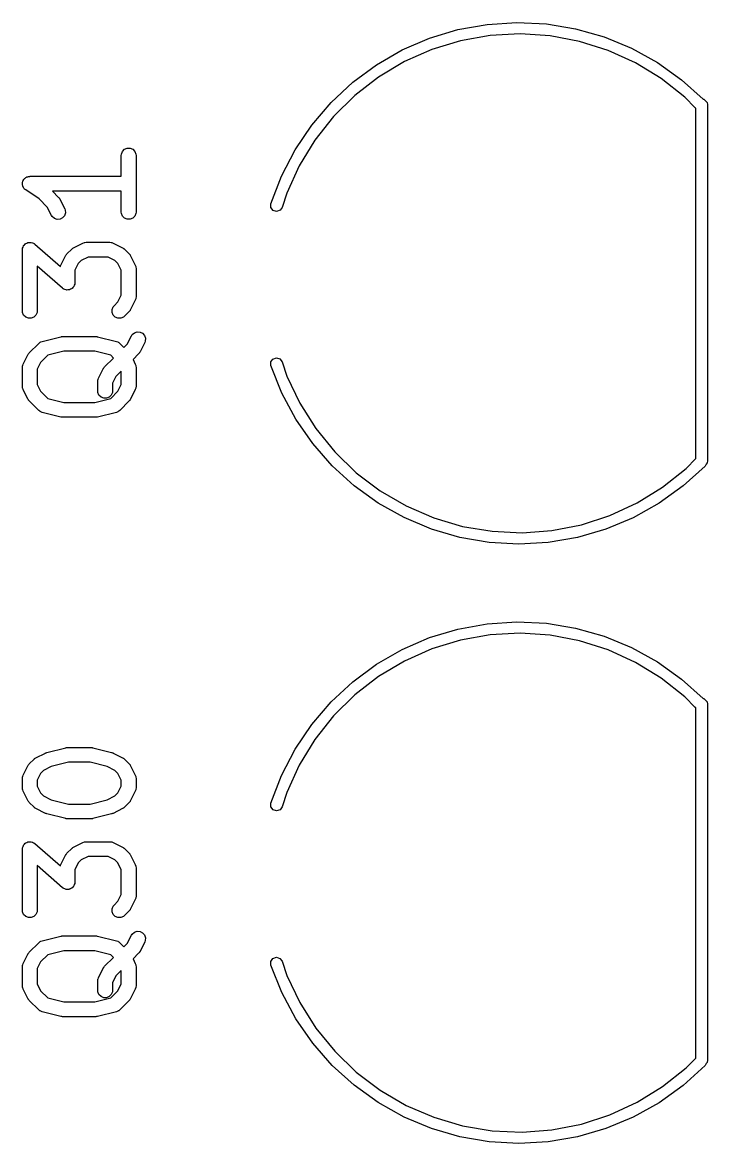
# Model space of a CAD drawing. Extents: x -0.09 to 4.55, y -0.16 to 2.78.
# Drawn here: x 2.363 to 2.6358, y 0.5853 to 1.0315 of the extents above; entities that cross this region are included whole.
import ezdxf

# ---------------------------------------------------------------- set-up
doc = ezdxf.new("R2010")
doc.units = 0
doc.header["$MEASUREMENT"] = 0
doc.layers.add('BLACK', color=7, linetype='CONTINUOUS')

msp = doc.modelspace()

# ---------------------------------------------------------------- linework, layer by layer
at = {"layer": 'BLACK', "linetype": 'CONTINUOUS'}
for p, q in [((2.54804, 1.03077), (2.55982, 1.03154)), ((2.55982, 1.03154), (2.57162, 1.03096)), ((2.57162, 1.03096), (2.58327, 1.02904)), ((2.52511, 1.02526), (2.53641, 1.02867)), ((2.53641, 1.02867), (2.54804, 1.03077)), ((2.56119, 1.027), (2.54925, 1.02634)), ((2.57312, 1.02621), (2.56119, 1.027)), ((2.58327, 1.02904), (2.59463, 1.0258)), ((2.51426, 1.02059), (2.52511, 1.02526)), ((2.53748, 1.02425), (2.52604, 1.02076)), ((2.54925, 1.02634), (2.53748, 1.02425)), ((2.58486, 1.02399), (2.57312, 1.02621)), ((2.59626, 1.02037), (2.58486, 1.02399)), ((2.59463, 1.0258), (2.60555, 1.0213)), ((2.50402, 1.01471), (2.51426, 1.02059)), ((2.52604, 1.02076), (2.51511, 1.01592)), ((2.60713, 1.0154), (2.59626, 1.02037)), ((2.60555, 1.0213), (2.61588, 1.01558)), ((2.49451, 1.0077), (2.50402, 1.01471)), ((2.51511, 1.01592), (2.50484, 1.00979)), ((2.61733, 1.00916), (2.60713, 1.0154)), ((2.61588, 1.01558), (2.62549, 1.00872)), ((2.50484, 1.00979), (2.49539, 1.00248)), ((2.6267, 1.00174), (2.61733, 1.00916)), ((2.62549, 1.00872), (2.63406, 1.001)), ((2.48587, 0.99965), (2.49451, 1.0077)), ((2.47819, 0.99068), (2.48587, 0.99965)), ((2.49539, 1.00248), (2.48689, 0.99407)), ((2.63091, 0.99749), (2.6267, 1.00174)), ((2.63406, 1.001), (2.63437, 1.001)), ((2.63437, 1.001), (2.63565, 0.99972)), ((2.63565, 0.99972), (2.63583, 0.99882)), ((2.6311, 0.99739), (2.63091, 0.99749)), ((2.63091, 0.99749), (2.63091, 0.99749)), ((2.6311, 0.85792), (2.6311, 0.99739)), ((2.63583, 0.99882), (2.63583, 0.85709)), ((2.47159, 0.98089), (2.47819, 0.99068)), ((2.48689, 0.99407), (2.47946, 0.98471)), ((2.47946, 0.98471), (2.47321, 0.97451)), ((2.40236, 0.97857), (2.40241, 0.97915)), ((2.40236, 0.97028), (2.40236, 0.97857)), ((2.40241, 0.97915), (2.40285, 0.98021)), ((2.40285, 0.98021), (2.40367, 0.98103)), ((2.40367, 0.98103), (2.40473, 0.98147)), ((2.40473, 0.98147), (2.40588, 0.98147)), ((2.40588, 0.98147), (2.40695, 0.98103)), ((2.40695, 0.98103), (2.40776, 0.98021)), ((2.40776, 0.98021), (2.4082, 0.97915)), ((2.4082, 0.97915), (2.40826, 0.97857)), ((2.40826, 0.97857), (2.40826, 0.95607)), ((2.46614, 0.97041), (2.47159, 0.98089)), ((2.47321, 0.97451), (2.46824, 0.96364)), ((2.36315, 0.96817), (2.36321, 0.96845)), ((2.36321, 0.96845), (2.36337, 0.96869)), ((2.36337, 0.96869), (2.36348, 0.96896)), ((2.36348, 0.96896), (2.36369, 0.96917)), ((2.36369, 0.96917), (2.36385, 0.96941)), ((2.36385, 0.96941), (2.36409, 0.96957)), ((2.36409, 0.96957), (2.3643, 0.96978)), ((2.3643, 0.96978), (2.36456, 0.96989)), ((2.36456, 0.96989), (2.3648, 0.97005)), ((2.3648, 0.97005), (2.36509, 0.97011)), ((2.36509, 0.97011), (2.36536, 0.97022)), ((2.36536, 0.97022), (2.36593, 0.97027)), ((2.36593, 0.97027), (2.36593, 0.97028)), ((2.36593, 0.97028), (2.36594, 0.97028)), ((2.36594, 0.97028), (2.36594, 0.97028)), ((2.36594, 0.97028), (2.40236, 0.97028)), ((2.46192, 0.95938), (2.46614, 0.97041)), ((2.36299, 0.96732), (2.36304, 0.96761)), ((2.36304, 0.96704), (2.36299, 0.96732)), ((2.36304, 0.9679), (2.36315, 0.96817)), ((2.36304, 0.96761), (2.36304, 0.9679)), ((2.36304, 0.96675), (2.36304, 0.96704)), ((2.36315, 0.96648), (2.36304, 0.96675)), ((2.36321, 0.96619), (2.36315, 0.96648)), ((2.36337, 0.96595), (2.36321, 0.96619)), ((2.36348, 0.96568), (2.36337, 0.96595)), ((2.36369, 0.96548), (2.36348, 0.96568)), ((2.36385, 0.96523), (2.36369, 0.96548)), ((2.3643, 0.96487), (2.36385, 0.96523)), ((2.36968, 0.96128), (2.3643, 0.96487)), ((2.3643, 0.96487), (2.3643, 0.96487)), ((2.3643, 0.96487), (2.3643, 0.96487)), ((2.3643, 0.96487), (2.3643, 0.96487)), ((2.40236, 0.96437), (2.37494, 0.96437)), ((2.37494, 0.96437), (2.3774, 0.96191)), ((2.40236, 0.95607), (2.40236, 0.96437)), ((2.37288, 0.95807), (2.36968, 0.96128)), ((2.3774, 0.96191), (2.37759, 0.96169)), ((2.37759, 0.96169), (2.37764, 0.96163)), ((2.37764, 0.96163), (2.3777, 0.96155)), ((2.3777, 0.96155), (2.37777, 0.96146)), ((2.37777, 0.96146), (2.3778, 0.96139)), ((2.3778, 0.96139), (2.37795, 0.96114)), ((2.37795, 0.96114), (2.37983, 0.95739)), ((2.46824, 0.96364), (2.46642, 0.95794)), ((2.37455, 0.95475), (2.37288, 0.95807)), ((2.38012, 0.9557), (2.37975, 0.95461)), ((2.37983, 0.95739), (2.38003, 0.95685)), ((2.38003, 0.95685), (2.38012, 0.9557)), ((2.40241, 0.9555), (2.40236, 0.95607)), ((2.40285, 0.95443), (2.40241, 0.9555)), ((2.4082, 0.9555), (2.40776, 0.95443)), ((2.40826, 0.95607), (2.4082, 0.9555)), ((2.46193, 0.95792), (2.46192, 0.95938)), ((2.4628, 0.95674), (2.46193, 0.95792)), ((2.46419, 0.9563), (2.4628, 0.95674)), ((2.46557, 0.95676), (2.46419, 0.9563)), ((2.46642, 0.95794), (2.46557, 0.95676)), ((2.46642, 0.95794), (2.46642, 0.95794)), ((2.37485, 0.95426), (2.37455, 0.95475)), ((2.37572, 0.95351), (2.37485, 0.95426)), ((2.37682, 0.95314), (2.37572, 0.95351)), ((2.37797, 0.95323), (2.37682, 0.95314)), ((2.379, 0.95374), (2.37797, 0.95323)), ((2.37975, 0.95461), (2.379, 0.95374)), ((2.40367, 0.95362), (2.40285, 0.95443)), ((2.40473, 0.95318), (2.40367, 0.95362)), ((2.40588, 0.95318), (2.40473, 0.95318)), ((2.40695, 0.95362), (2.40588, 0.95318)), ((2.40776, 0.95443), (2.40695, 0.95362)), ((2.36303, 0.94151), (2.36304, 0.94165)), ((2.36304, 0.94165), (2.36323, 0.9421)), ((2.36323, 0.9421), (2.36338, 0.94255)), ((2.36338, 0.94255), (2.36344, 0.94262)), ((2.36344, 0.94262), (2.36348, 0.94272)), ((2.36348, 0.94272), (2.36382, 0.94306)), ((2.36382, 0.94306), (2.36414, 0.94342)), ((2.36414, 0.94342), (2.36423, 0.94346)), ((2.36423, 0.94346), (2.3643, 0.94353)), ((2.3643, 0.94353), (2.36474, 0.94371)), ((2.36474, 0.94371), (2.36517, 0.94393)), ((2.36517, 0.94393), (2.36527, 0.94393)), ((2.36527, 0.94393), (2.36536, 0.94397)), ((2.36536, 0.94397), (2.36584, 0.94397)), ((2.36584, 0.94397), (2.36632, 0.944)), ((2.36632, 0.944), (2.36641, 0.94397)), ((2.36641, 0.94397), (2.36651, 0.94397)), ((2.36651, 0.94397), (2.36696, 0.94379)), ((2.36696, 0.94379), (2.36741, 0.94363)), ((2.36741, 0.94363), (2.36753, 0.94355)), ((2.36753, 0.94355), (2.36758, 0.94353)), ((2.36758, 0.94353), (2.36763, 0.94348)), ((2.36763, 0.94348), (2.36788, 0.9433)), ((2.36788, 0.9433), (2.37809, 0.93437)), ((2.38287, 0.94153), (2.38296, 0.94159)), ((2.38296, 0.94159), (2.38304, 0.94166)), ((2.38304, 0.94166), (2.38312, 0.94169)), ((2.38312, 0.94169), (2.38336, 0.94184)), ((2.38336, 0.94184), (2.38711, 0.94372)), ((2.38711, 0.94372), (2.38766, 0.94392)), ((2.38766, 0.94392), (2.38776, 0.94393)), ((2.38776, 0.94393), (2.38786, 0.94397)), ((2.38786, 0.94397), (2.38843, 0.94403)), ((2.38843, 0.94403), (2.39781, 0.94403)), ((2.39781, 0.94403), (2.39838, 0.94397)), ((2.39838, 0.94397), (2.39848, 0.94393)), ((2.39848, 0.94393), (2.39859, 0.94392)), ((2.39859, 0.94392), (2.39913, 0.94372)), ((2.39913, 0.94372), (2.40288, 0.94184)), ((2.40288, 0.94184), (2.40313, 0.94169)), ((2.40313, 0.94169), (2.4032, 0.94166)), ((2.4032, 0.94166), (2.40328, 0.94159)), ((2.40328, 0.94159), (2.40337, 0.94153)), ((2.36299, 0.94108), (2.36301, 0.94138)), ((2.36299, 0.9167), (2.36299, 0.94108)), ((2.36301, 0.94146), (2.36303, 0.94151)), ((2.36301, 0.94138), (2.36301, 0.94146)), ((2.37829, 0.9349), (2.38017, 0.93865)), ((2.38017, 0.93865), (2.38033, 0.9389)), ((2.38033, 0.9389), (2.38036, 0.93897)), ((2.38036, 0.93897), (2.38042, 0.93905)), ((2.38042, 0.93905), (2.38048, 0.93914)), ((2.38048, 0.93914), (2.38054, 0.93919)), ((2.38054, 0.93919), (2.38072, 0.93941)), ((2.38072, 0.93941), (2.3826, 0.94129)), ((2.3826, 0.94129), (2.38282, 0.94147)), ((2.38282, 0.94147), (2.38287, 0.94153)), ((2.38913, 0.93812), (2.38643, 0.93677)), ((2.39711, 0.93812), (2.38913, 0.93812)), ((2.39981, 0.93677), (2.39711, 0.93812)), ((2.40337, 0.94153), (2.40342, 0.94147)), ((2.40342, 0.94147), (2.40365, 0.94129)), ((2.40365, 0.94129), (2.40552, 0.93941)), ((2.40552, 0.93941), (2.40571, 0.93919)), ((2.40571, 0.93919), (2.40577, 0.93914)), ((2.40577, 0.93914), (2.40582, 0.93905)), ((2.40582, 0.93905), (2.40589, 0.93897)), ((2.40589, 0.93897), (2.40592, 0.9389)), ((2.40592, 0.9389), (2.40607, 0.93865)), ((2.40607, 0.93865), (2.40795, 0.9349)), ((2.37899, 0.92573), (2.36889, 0.93457)), ((2.36889, 0.93457), (2.36889, 0.9167)), ((2.37809, 0.93437), (2.37829, 0.9349)), ((2.38524, 0.93558), (2.38389, 0.93288)), ((2.38389, 0.93288), (2.38389, 0.92795)), ((2.38643, 0.93677), (2.38524, 0.93558)), ((2.40101, 0.93558), (2.39981, 0.93677)), ((2.40236, 0.93288), (2.40101, 0.93558)), ((2.40236, 0.92303), (2.40236, 0.93288)), ((2.40795, 0.9349), (2.40816, 0.93436)), ((2.40816, 0.93436), (2.40816, 0.93425)), ((2.40816, 0.93425), (2.4082, 0.93415)), ((2.4082, 0.93415), (2.40826, 0.93358)), ((2.40826, 0.93358), (2.40826, 0.92233)), ((2.37924, 0.92555), (2.37899, 0.92573)), ((2.3793, 0.9255), (2.37924, 0.92555)), ((2.37935, 0.92548), (2.3793, 0.9255)), ((2.37946, 0.92539), (2.37935, 0.92548)), ((2.37992, 0.92524), (2.37946, 0.92539)), ((2.38036, 0.92506), (2.37992, 0.92524)), ((2.38046, 0.92506), (2.38036, 0.92506)), ((2.38055, 0.92502), (2.38046, 0.92506)), ((2.38103, 0.92506), (2.38055, 0.92502)), ((2.38151, 0.92506), (2.38103, 0.92506)), ((2.3816, 0.92509), (2.38151, 0.92506)), ((2.3817, 0.9251), (2.3816, 0.92509)), ((2.38213, 0.92531), (2.3817, 0.9251)), ((2.38258, 0.9255), (2.38213, 0.92531)), ((2.38265, 0.92557), (2.38258, 0.9255)), ((2.38274, 0.92561), (2.38265, 0.92557)), ((2.38305, 0.92597), (2.38274, 0.92561)), ((2.38339, 0.92631), (2.38305, 0.92597)), ((2.38343, 0.9264), (2.38339, 0.92631)), ((2.38349, 0.92648), (2.38343, 0.9264)), ((2.38365, 0.92693), (2.38349, 0.92648)), ((2.38383, 0.92738), (2.38365, 0.92693)), ((2.38385, 0.92752), (2.38383, 0.92738)), ((2.38386, 0.92757), (2.38385, 0.92752)), ((2.38389, 0.92795), (2.38386, 0.92765)), ((2.38386, 0.92765), (2.38386, 0.92757)), ((2.39947, 0.91879), (2.40101, 0.92033)), ((2.40101, 0.92033), (2.40236, 0.92303)), ((2.40795, 0.92101), (2.40607, 0.91726)), ((2.40816, 0.92155), (2.40795, 0.92101)), ((2.4082, 0.92175), (2.40816, 0.92165)), ((2.40816, 0.92165), (2.40816, 0.92155)), ((2.40826, 0.92233), (2.4082, 0.92175)), ((2.36304, 0.91613), (2.36299, 0.9167)), ((2.36348, 0.91506), (2.36304, 0.91613)), ((2.3643, 0.91425), (2.36348, 0.91506)), ((2.36839, 0.91506), (2.36758, 0.91425)), ((2.36883, 0.91613), (2.36839, 0.91506)), ((2.36889, 0.9167), (2.36883, 0.91613)), ((2.39866, 0.91728), (2.3991, 0.91834)), ((2.39866, 0.91613), (2.39866, 0.91728)), ((2.3991, 0.91506), (2.39866, 0.91613)), ((2.3991, 0.91834), (2.39947, 0.91879)), ((2.39992, 0.91425), (2.3991, 0.91506)), ((2.40552, 0.91649), (2.40365, 0.91462)), ((2.40571, 0.91672), (2.40552, 0.91649)), ((2.40577, 0.91677), (2.40571, 0.91672)), ((2.40582, 0.91686), (2.40577, 0.91677)), ((2.40589, 0.91694), (2.40582, 0.91686)), ((2.40592, 0.91701), (2.40589, 0.91694)), ((2.40607, 0.91726), (2.40592, 0.91701)), ((2.36536, 0.91381), (2.3643, 0.91425)), ((2.36651, 0.91381), (2.36536, 0.91381)), ((2.36758, 0.91425), (2.36651, 0.91381)), ((2.40098, 0.91381), (2.39992, 0.91425)), ((2.40213, 0.91381), (2.40098, 0.91381)), ((2.4032, 0.91425), (2.40213, 0.91381)), ((2.40365, 0.91462), (2.4032, 0.91425)), ((2.37085, 0.90457), (2.37834, 0.90645)), ((2.37834, 0.90645), (2.37844, 0.90646)), ((2.37844, 0.90646), (2.37849, 0.90648)), ((2.37849, 0.90648), (2.3787, 0.9065)), ((2.3787, 0.9065), (2.37892, 0.90653)), ((2.37892, 0.90653), (2.37896, 0.90652)), ((2.37896, 0.90652), (2.37906, 0.90653)), ((2.37906, 0.90653), (2.39218, 0.90653)), ((2.39218, 0.90653), (2.39228, 0.90652)), ((2.39228, 0.90652), (2.39233, 0.90653)), ((2.39233, 0.90653), (2.39254, 0.9065)), ((2.39254, 0.9065), (2.39276, 0.90648)), ((2.39276, 0.90648), (2.3928, 0.90646)), ((2.3928, 0.90646), (2.3929, 0.90645)), ((2.3929, 0.90645), (2.4004, 0.90457)), ((2.40476, 0.90346), (2.40642, 0.90678)), ((2.40642, 0.90678), (2.40672, 0.90727)), ((2.40672, 0.90727), (2.4076, 0.90802)), ((2.4076, 0.90802), (2.40869, 0.90839)), ((2.40869, 0.90839), (2.40984, 0.9083)), ((2.40984, 0.9083), (2.41087, 0.90779)), ((2.41087, 0.90779), (2.41162, 0.90692)), ((2.41162, 0.90692), (2.41199, 0.90582)), ((2.36572, 0.90004), (2.36947, 0.90379)), ((2.36947, 0.90379), (2.36992, 0.90416)), ((2.36992, 0.90416), (2.37012, 0.90425)), ((2.37012, 0.90425), (2.3703, 0.90438)), ((2.3703, 0.90438), (2.37085, 0.90457)), ((2.4004, 0.90457), (2.40094, 0.90438)), ((2.40094, 0.90438), (2.40112, 0.90425)), ((2.40112, 0.90425), (2.40132, 0.90416)), ((2.40132, 0.90416), (2.40177, 0.90379)), ((2.40177, 0.90379), (2.40343, 0.90213)), ((2.40343, 0.90213), (2.40476, 0.90346)), ((2.4117, 0.90414), (2.40982, 0.90039)), ((2.41191, 0.90468), (2.4117, 0.90414)), ((2.41199, 0.90582), (2.41191, 0.90468)), ((2.3633, 0.89553), (2.36517, 0.89928)), ((2.36517, 0.89928), (2.36533, 0.89953)), ((2.36533, 0.89953), (2.36536, 0.8996)), ((2.36536, 0.8996), (2.36542, 0.89968)), ((2.36542, 0.89968), (2.36548, 0.89977)), ((2.36548, 0.89977), (2.36554, 0.89982)), ((2.36554, 0.89982), (2.36572, 0.90004)), ((2.37307, 0.89904), (2.37024, 0.89621)), ((2.37942, 0.90063), (2.37307, 0.89904)), ((2.39182, 0.90063), (2.37942, 0.90063)), ((2.39817, 0.89904), (2.39182, 0.90063)), ((2.39572, 0.89442), (2.39926, 0.89796)), ((2.39926, 0.89796), (2.39817, 0.89904)), ((2.40927, 0.89962), (2.40703, 0.89737)), ((2.40703, 0.89737), (2.40795, 0.89553)), ((2.40946, 0.89984), (2.40927, 0.89962)), ((2.40952, 0.8999), (2.40946, 0.89984)), ((2.40957, 0.89998), (2.40952, 0.8999)), ((2.40964, 0.90007), (2.40957, 0.89998)), ((2.40967, 0.90014), (2.40964, 0.90007)), ((2.40982, 0.90039), (2.40967, 0.90014)), ((2.46192, 0.89638), (2.46277, 0.89757)), ((2.46277, 0.89757), (2.46415, 0.89803)), ((2.46415, 0.89803), (2.46554, 0.89759)), ((2.46554, 0.89759), (2.46641, 0.89642)), ((2.36299, 0.89421), (2.36304, 0.89478)), ((2.36299, 0.88671), (2.36299, 0.89421)), ((2.36304, 0.89478), (2.36308, 0.89488)), ((2.36308, 0.89488), (2.36309, 0.89499)), ((2.36309, 0.89499), (2.3633, 0.89553)), ((2.37024, 0.89621), (2.36889, 0.89351)), ((2.36889, 0.89351), (2.36889, 0.8874)), ((2.39329, 0.8899), (2.39517, 0.89365)), ((2.39517, 0.89365), (2.39532, 0.8939)), ((2.39532, 0.8939), (2.39535, 0.89397)), ((2.39535, 0.89397), (2.39542, 0.89405)), ((2.39542, 0.89405), (2.39548, 0.89414)), ((2.39548, 0.89414), (2.39554, 0.89419)), ((2.39554, 0.89419), (2.39572, 0.89442)), ((2.40236, 0.8927), (2.40024, 0.89058)), ((2.40236, 0.8874), (2.40236, 0.8927)), ((2.40795, 0.89553), (2.40816, 0.89499)), ((2.40816, 0.89499), (2.40816, 0.89488)), ((2.40816, 0.89488), (2.4082, 0.89478)), ((2.4082, 0.89478), (2.40826, 0.89421)), ((2.40826, 0.89421), (2.40826, 0.88671)), ((2.46193, 0.89492), (2.46192, 0.89638)), ((2.46631, 0.88396), (2.46193, 0.89492)), ((2.46193, 0.89492), (2.46193, 0.89492)), ((2.46641, 0.89642), (2.46641, 0.89642)), ((2.46641, 0.89642), (2.46831, 0.89075)), ((2.39298, 0.88858), (2.39304, 0.88916)), ((2.39298, 0.88483), (2.39298, 0.88858)), ((2.39304, 0.88916), (2.39308, 0.88926)), ((2.39308, 0.88926), (2.39309, 0.88936)), ((2.39309, 0.88936), (2.39329, 0.8899)), ((2.40024, 0.89058), (2.39889, 0.88789)), ((2.46831, 0.89075), (2.47343, 0.87996)), ((2.36304, 0.88613), (2.36299, 0.88671)), ((2.36308, 0.88603), (2.36304, 0.88613)), ((2.36309, 0.88593), (2.36308, 0.88603)), ((2.3633, 0.88539), (2.36309, 0.88593)), ((2.36517, 0.88164), (2.3633, 0.88539)), ((2.36889, 0.8874), (2.37024, 0.88471)), ((2.37024, 0.88471), (2.37307, 0.88188)), ((2.39304, 0.88426), (2.39298, 0.88483)), ((2.39348, 0.88319), (2.39304, 0.88426)), ((2.39817, 0.88188), (2.40101, 0.88471)), ((2.39883, 0.88426), (2.39839, 0.88319)), ((2.39889, 0.88483), (2.39883, 0.88426)), ((2.39889, 0.88789), (2.39889, 0.88483)), ((2.40101, 0.88471), (2.40236, 0.8874)), ((2.40795, 0.88539), (2.40607, 0.88164)), ((2.40816, 0.88593), (2.40795, 0.88539)), ((2.4082, 0.88613), (2.40816, 0.88603)), ((2.40816, 0.88603), (2.40816, 0.88593)), ((2.40826, 0.88671), (2.4082, 0.88613)), ((2.47189, 0.87357), (2.46631, 0.88396)), ((2.36533, 0.88139), (2.36517, 0.88164)), ((2.36536, 0.88132), (2.36533, 0.88139)), ((2.36542, 0.88124), (2.36536, 0.88132)), ((2.36548, 0.88115), (2.36542, 0.88124)), ((2.36554, 0.8811), (2.36548, 0.88115)), ((2.36572, 0.88087), (2.36554, 0.8811)), ((2.36947, 0.87712), (2.36572, 0.88087)), ((2.37307, 0.88188), (2.37942, 0.88029)), ((2.37942, 0.88029), (2.39182, 0.88029)), ((2.39182, 0.88029), (2.39817, 0.88188)), ((2.39429, 0.88238), (2.39348, 0.88319)), ((2.39536, 0.88194), (2.39429, 0.88238)), ((2.39651, 0.88194), (2.39536, 0.88194)), ((2.39757, 0.88238), (2.39651, 0.88194)), ((2.39839, 0.88319), (2.39757, 0.88238)), ((2.40552, 0.88087), (2.40177, 0.87712)), ((2.40571, 0.8811), (2.40552, 0.88087)), ((2.40577, 0.88115), (2.40571, 0.8811)), ((2.40582, 0.88124), (2.40577, 0.88115)), ((2.40589, 0.88132), (2.40582, 0.88124)), ((2.40592, 0.88139), (2.40589, 0.88132)), ((2.40607, 0.88164), (2.40592, 0.88139)), ((2.47343, 0.87996), (2.4798, 0.86986)), ((2.36992, 0.87675), (2.36947, 0.87712)), ((2.37012, 0.87667), (2.36992, 0.87675)), ((2.3703, 0.87654), (2.37012, 0.87667)), ((2.37085, 0.87634), (2.3703, 0.87654)), ((2.37834, 0.87447), (2.37085, 0.87634)), ((2.4004, 0.87634), (2.3929, 0.87447)), ((2.40094, 0.87654), (2.4004, 0.87634)), ((2.40112, 0.87667), (2.40094, 0.87654)), ((2.40132, 0.87675), (2.40112, 0.87667)), ((2.40177, 0.87712), (2.40132, 0.87675)), ((2.37844, 0.87445), (2.37834, 0.87447)), ((2.37849, 0.87444), (2.37844, 0.87445)), ((2.3787, 0.87442), (2.37849, 0.87444)), ((2.37892, 0.87438), (2.3787, 0.87442)), ((2.37896, 0.87439), (2.37892, 0.87438)), ((2.37906, 0.87438), (2.37896, 0.87439)), ((2.39218, 0.87438), (2.37906, 0.87438)), ((2.39228, 0.87439), (2.39218, 0.87438)), ((2.39233, 0.87438), (2.39228, 0.87439)), ((2.39254, 0.87442), (2.39233, 0.87438)), ((2.39276, 0.87444), (2.39254, 0.87442)), ((2.3928, 0.87445), (2.39276, 0.87444)), ((2.3929, 0.87447), (2.3928, 0.87445)), ((2.47861, 0.86388), (2.47189, 0.87357)), ((2.4798, 0.86986), (2.48735, 0.8606)), ((2.48639, 0.85501), (2.47861, 0.86388)), ((2.48735, 0.8606), (2.49594, 0.8523)), ((2.62727, 0.85402), (2.6311, 0.85792)), ((2.63583, 0.85709), (2.63565, 0.85618)), ((2.49512, 0.84707), (2.48639, 0.85501)), ((2.61793, 0.84657), (2.62727, 0.85402)), ((2.63482, 0.85496), (2.62609, 0.84704)), ((2.63522, 0.85575), (2.63482, 0.85496)), ((2.63482, 0.85496), (2.63482, 0.85496)), ((2.63565, 0.85618), (2.63522, 0.85575)), ((2.49594, 0.8523), (2.50547, 0.8451)), ((2.5047, 0.84018), (2.49512, 0.84707)), ((2.50547, 0.8451), (2.51579, 0.83909)), ((2.60777, 0.84029), (2.61793, 0.84657)), ((2.62609, 0.84704), (2.61651, 0.84015)), ((2.51499, 0.83442), (2.5047, 0.84018)), ((2.51579, 0.83909), (2.52676, 0.83436)), ((2.59693, 0.83527), (2.60777, 0.84029)), ((2.61651, 0.84015), (2.60621, 0.83439)), ((2.58556, 0.83159), (2.59693, 0.83527)), ((2.52587, 0.82985), (2.51499, 0.83442)), ((2.52676, 0.83436), (2.53822, 0.83097)), ((2.53822, 0.83097), (2.55, 0.82899)), ((2.57384, 0.8293), (2.58556, 0.83159)), ((2.60621, 0.83439), (2.59533, 0.82983)), ((2.53719, 0.82655), (2.52587, 0.82985)), ((2.54882, 0.82455), (2.53719, 0.82655)), ((2.55, 0.82899), (2.56193, 0.82843)), ((2.56193, 0.82843), (2.57384, 0.8293)), ((2.584, 0.82653), (2.57238, 0.82454)), ((2.59533, 0.82983), (2.584, 0.82653)), ((2.5606, 0.82387), (2.54882, 0.82455)), ((2.57238, 0.82454), (2.5606, 0.82387)), ((2.52511, 0.78668), (2.53641, 0.79009)), ((2.53641, 0.79009), (2.54804, 0.79219)), ((2.54804, 0.79219), (2.55982, 0.79296)), ((2.55982, 0.79296), (2.57162, 0.79237)), ((2.57162, 0.79237), (2.58327, 0.79045)), ((2.58327, 0.79045), (2.59463, 0.78722)), ((2.51426, 0.782), (2.52511, 0.78668)), ((2.53748, 0.78567), (2.52604, 0.78218)), ((2.54925, 0.78776), (2.53748, 0.78567)), ((2.56119, 0.78841), (2.54925, 0.78776)), ((2.57312, 0.78763), (2.56119, 0.78841)), ((2.58486, 0.78541), (2.57312, 0.78763)), ((2.59626, 0.78179), (2.58486, 0.78541)), ((2.59463, 0.78722), (2.60555, 0.78272)), ((2.50402, 0.77612), (2.51426, 0.782)), ((2.52604, 0.78218), (2.51511, 0.77734)), ((2.60713, 0.77682), (2.59626, 0.78179)), ((2.60555, 0.78272), (2.61588, 0.777)), ((2.51511, 0.77734), (2.50484, 0.77121)), ((2.61733, 0.77058), (2.60713, 0.77682)), ((2.61588, 0.777), (2.62549, 0.77014)), ((2.49451, 0.76912), (2.50402, 0.77612)), ((2.48587, 0.76107), (2.49451, 0.76912)), ((2.50484, 0.77121), (2.49539, 0.76389)), ((2.6267, 0.76316), (2.61733, 0.77058)), ((2.62549, 0.77014), (2.63406, 0.76242)), ((2.49539, 0.76389), (2.48689, 0.75549)), ((2.63091, 0.75891), (2.6267, 0.76316)), ((2.47819, 0.7521), (2.48587, 0.76107)), ((2.6311, 0.75881), (2.63091, 0.75891)), ((2.63091, 0.75891), (2.63091, 0.75891)), ((2.6311, 0.61933), (2.6311, 0.75881)), ((2.63406, 0.76242), (2.63437, 0.76242)), ((2.63437, 0.76242), (2.63565, 0.76114)), ((2.63565, 0.76114), (2.63583, 0.76024)), ((2.63583, 0.76024), (2.63583, 0.6185)), ((2.48689, 0.75549), (2.47946, 0.74612)), ((2.47159, 0.74231), (2.47819, 0.7521)), ((2.47946, 0.74612), (2.47321, 0.73593)), ((2.37212, 0.74075), (2.37216, 0.74077)), ((2.37216, 0.74077), (2.37218, 0.74078)), ((2.37218, 0.74078), (2.37242, 0.74087)), ((2.37242, 0.74087), (2.37266, 0.74096)), ((2.37266, 0.74096), (2.37268, 0.74096)), ((2.37268, 0.74096), (2.37272, 0.74098)), ((2.37272, 0.74098), (2.38022, 0.74285)), ((2.38022, 0.74285), (2.38032, 0.74287)), ((2.38032, 0.74287), (2.38036, 0.74288)), ((2.38036, 0.74288), (2.38058, 0.74291)), ((2.38058, 0.74291), (2.38079, 0.74294)), ((2.38079, 0.74294), (2.38084, 0.74293)), ((2.38084, 0.74293), (2.38094, 0.74294)), ((2.38094, 0.74294), (2.39031, 0.74294)), ((2.39031, 0.74294), (2.39041, 0.74293)), ((2.39041, 0.74293), (2.39045, 0.74294)), ((2.39045, 0.74294), (2.39067, 0.74291)), ((2.39067, 0.74291), (2.39089, 0.74288)), ((2.39089, 0.74288), (2.39093, 0.74287)), ((2.39093, 0.74287), (2.39103, 0.74285)), ((2.39103, 0.74285), (2.39852, 0.74098)), ((2.39852, 0.74098), (2.39857, 0.74096)), ((2.39857, 0.74096), (2.39859, 0.74096)), ((2.39859, 0.74096), (2.39883, 0.74087)), ((2.39883, 0.74087), (2.39907, 0.74078)), ((2.39907, 0.74078), (2.39909, 0.74077)), ((2.39909, 0.74077), (2.39913, 0.74075)), ((2.46614, 0.73183), (2.47159, 0.74231)), ((2.36554, 0.73623), (2.36572, 0.73645)), ((2.36572, 0.73645), (2.3676, 0.73833)), ((2.3676, 0.73833), (2.36783, 0.73851)), ((2.36783, 0.73851), (2.36788, 0.73857)), ((2.36788, 0.73857), (2.36797, 0.73863)), ((2.36797, 0.73863), (2.36805, 0.73869)), ((2.36805, 0.73869), (2.36812, 0.73872)), ((2.36812, 0.73872), (2.36837, 0.73888)), ((2.36837, 0.73888), (2.37212, 0.74075)), ((2.3813, 0.73704), (2.37447, 0.73533)), ((2.38995, 0.73704), (2.3813, 0.73704)), ((2.39678, 0.73533), (2.38995, 0.73704)), ((2.39913, 0.74075), (2.40288, 0.73888)), ((2.40288, 0.73888), (2.40313, 0.73872)), ((2.40313, 0.73872), (2.4032, 0.73869)), ((2.4032, 0.73869), (2.40328, 0.73863)), ((2.40328, 0.73863), (2.40337, 0.73857)), ((2.40337, 0.73857), (2.40342, 0.73851)), ((2.40342, 0.73851), (2.40365, 0.73833)), ((2.40365, 0.73833), (2.40552, 0.73645)), ((2.40552, 0.73645), (2.40571, 0.73623)), ((2.36309, 0.73139), (2.3633, 0.73194)), ((2.3633, 0.73194), (2.36517, 0.73568)), ((2.36517, 0.73568), (2.36533, 0.73593)), ((2.36533, 0.73593), (2.36536, 0.736)), ((2.36536, 0.736), (2.36542, 0.73609)), ((2.36542, 0.73609), (2.36548, 0.73617)), ((2.36548, 0.73617), (2.36554, 0.73623)), ((2.37024, 0.73262), (2.36889, 0.72992)), ((2.37144, 0.73381), (2.37024, 0.73262)), ((2.37447, 0.73533), (2.37144, 0.73381)), ((2.39981, 0.73381), (2.39678, 0.73533)), ((2.40101, 0.73262), (2.39981, 0.73381)), ((2.40236, 0.72992), (2.40101, 0.73262)), ((2.40571, 0.73623), (2.40577, 0.73617)), ((2.40577, 0.73617), (2.40582, 0.73609)), ((2.40582, 0.73609), (2.40589, 0.736)), ((2.40589, 0.736), (2.40592, 0.73593)), ((2.40592, 0.73593), (2.40607, 0.73568)), ((2.40607, 0.73568), (2.40795, 0.73194)), ((2.40795, 0.73194), (2.40816, 0.73139)), ((2.47321, 0.73593), (2.46824, 0.72506)), ((2.36299, 0.73061), (2.36304, 0.73119)), ((2.36299, 0.72687), (2.36299, 0.73061)), ((2.36304, 0.73119), (2.36308, 0.73129)), ((2.36308, 0.73129), (2.36309, 0.73139)), ((2.36889, 0.72992), (2.36889, 0.72756)), ((2.36889, 0.72756), (2.37024, 0.72486)), ((2.40101, 0.72486), (2.40236, 0.72756)), ((2.40236, 0.72756), (2.40236, 0.72992)), ((2.40816, 0.73139), (2.40816, 0.73129)), ((2.40816, 0.73129), (2.4082, 0.73119)), ((2.4082, 0.73119), (2.40826, 0.73061)), ((2.40826, 0.73061), (2.40826, 0.72687)), ((2.46192, 0.7208), (2.46614, 0.73183)), ((2.36304, 0.72629), (2.36299, 0.72687)), ((2.36308, 0.72619), (2.36304, 0.72629)), ((2.36309, 0.72609), (2.36308, 0.72619)), ((2.3633, 0.72554), (2.36309, 0.72609)), ((2.36517, 0.7218), (2.3633, 0.72554)), ((2.37024, 0.72486), (2.37144, 0.72367)), ((2.37144, 0.72367), (2.37447, 0.72215)), ((2.39678, 0.72215), (2.39981, 0.72367)), ((2.39981, 0.72367), (2.40101, 0.72486)), ((2.40795, 0.72554), (2.40607, 0.7218)), ((2.40816, 0.72609), (2.40795, 0.72554)), ((2.4082, 0.72629), (2.40816, 0.72619)), ((2.40816, 0.72619), (2.40816, 0.72609)), ((2.40826, 0.72687), (2.4082, 0.72629)), ((2.46824, 0.72506), (2.46642, 0.71936)), ((2.36533, 0.72155), (2.36517, 0.7218)), ((2.36536, 0.72148), (2.36533, 0.72155)), ((2.36542, 0.72139), (2.36536, 0.72148)), ((2.36548, 0.72131), (2.36542, 0.72139)), ((2.36554, 0.72125), (2.36548, 0.72131)), ((2.36572, 0.72103), (2.36554, 0.72125)), ((2.3676, 0.71915), (2.36572, 0.72103)), ((2.36783, 0.71897), (2.3676, 0.71915)), ((2.36788, 0.71891), (2.36783, 0.71897)), ((2.36797, 0.71885), (2.36788, 0.71891)), ((2.36805, 0.71879), (2.36797, 0.71885)), ((2.36812, 0.71876), (2.36805, 0.71879)), ((2.36837, 0.7186), (2.36812, 0.71876)), ((2.37212, 0.71673), (2.36837, 0.7186)), ((2.37447, 0.72215), (2.3813, 0.72044)), ((2.3813, 0.72044), (2.38995, 0.72044)), ((2.38995, 0.72044), (2.39678, 0.72215)), ((2.40288, 0.7186), (2.39913, 0.71673)), ((2.40313, 0.71876), (2.40288, 0.7186)), ((2.4032, 0.71879), (2.40313, 0.71876)), ((2.40328, 0.71885), (2.4032, 0.71879)), ((2.40337, 0.71891), (2.40328, 0.71885)), ((2.40342, 0.71897), (2.40337, 0.71891)), ((2.40365, 0.71915), (2.40342, 0.71897)), ((2.40552, 0.72103), (2.40365, 0.71915)), ((2.40571, 0.72125), (2.40552, 0.72103)), ((2.40577, 0.72131), (2.40571, 0.72125)), ((2.40582, 0.72139), (2.40577, 0.72131)), ((2.40589, 0.72148), (2.40582, 0.72139)), ((2.40592, 0.72155), (2.40589, 0.72148)), ((2.40607, 0.7218), (2.40592, 0.72155)), ((2.46193, 0.71934), (2.46192, 0.7208)), ((2.4628, 0.71816), (2.46193, 0.71934)), ((2.46642, 0.71936), (2.46557, 0.71818)), ((2.46642, 0.71936), (2.46642, 0.71936)), ((2.37216, 0.71671), (2.37212, 0.71673)), ((2.37218, 0.7167), (2.37216, 0.71671)), ((2.37242, 0.71661), (2.37218, 0.7167)), ((2.37266, 0.71652), (2.37242, 0.71661)), ((2.37268, 0.71652), (2.37266, 0.71652)), ((2.37272, 0.7165), (2.37268, 0.71652)), ((2.38022, 0.71463), (2.37272, 0.7165)), ((2.38032, 0.71461), (2.38022, 0.71463)), ((2.38036, 0.7146), (2.38032, 0.71461)), ((2.38058, 0.71457), (2.38036, 0.7146)), ((2.38079, 0.71454), (2.38058, 0.71457)), ((2.38084, 0.71455), (2.38079, 0.71454)), ((2.38094, 0.71454), (2.38084, 0.71455)), ((2.39031, 0.71454), (2.38094, 0.71454)), ((2.39041, 0.71455), (2.39031, 0.71454)), ((2.39045, 0.71454), (2.39041, 0.71455)), ((2.39067, 0.71457), (2.39045, 0.71454)), ((2.39089, 0.7146), (2.39067, 0.71457)), ((2.39093, 0.71461), (2.39089, 0.7146)), ((2.39103, 0.71463), (2.39093, 0.71461)), ((2.39852, 0.7165), (2.39103, 0.71463)), ((2.39857, 0.71652), (2.39852, 0.7165)), ((2.39859, 0.71652), (2.39857, 0.71652)), ((2.39883, 0.71661), (2.39859, 0.71652)), ((2.39907, 0.7167), (2.39883, 0.71661)), ((2.39909, 0.71671), (2.39907, 0.7167)), ((2.39913, 0.71673), (2.39909, 0.71671)), ((2.46419, 0.71772), (2.4628, 0.71816)), ((2.46557, 0.71818), (2.46419, 0.71772)), ((2.3643, 0.70495), (2.36474, 0.70513)), ((2.36474, 0.70513), (2.36517, 0.70534)), ((2.36517, 0.70534), (2.36527, 0.70535)), ((2.36527, 0.70535), (2.36536, 0.70539)), ((2.36536, 0.70539), (2.36584, 0.70539)), ((2.36584, 0.70539), (2.36632, 0.70542)), ((2.36632, 0.70542), (2.36641, 0.70539)), ((2.36641, 0.70539), (2.36651, 0.70539)), ((2.36651, 0.70539), (2.36696, 0.70521)), ((2.36696, 0.70521), (2.36741, 0.70505)), ((2.38336, 0.70326), (2.38711, 0.70513)), ((2.38711, 0.70513), (2.38766, 0.70534)), ((2.38766, 0.70534), (2.38776, 0.70535)), ((2.38776, 0.70535), (2.38786, 0.70539)), ((2.38786, 0.70539), (2.38843, 0.70545)), ((2.38843, 0.70545), (2.39781, 0.70545)), ((2.39781, 0.70545), (2.39838, 0.70539)), ((2.39838, 0.70539), (2.39848, 0.70535)), ((2.39848, 0.70535), (2.39859, 0.70534)), ((2.39859, 0.70534), (2.39913, 0.70513)), ((2.39913, 0.70513), (2.40288, 0.70326)), ((2.36299, 0.70249), (2.36301, 0.7028)), ((2.36299, 0.67812), (2.36299, 0.70249)), ((2.36301, 0.70288), (2.36303, 0.70293)), ((2.36301, 0.7028), (2.36301, 0.70288)), ((2.36303, 0.70293), (2.36304, 0.70307)), ((2.36304, 0.70307), (2.36323, 0.70351)), ((2.36323, 0.70351), (2.36338, 0.70397)), ((2.36338, 0.70397), (2.36344, 0.70404)), ((2.36344, 0.70404), (2.36348, 0.70413)), ((2.36348, 0.70413), (2.36382, 0.70447)), ((2.36382, 0.70447), (2.36414, 0.70483)), ((2.36414, 0.70483), (2.36423, 0.70488)), ((2.36423, 0.70488), (2.3643, 0.70495)), ((2.36741, 0.70505), (2.36753, 0.70497)), ((2.36753, 0.70497), (2.36758, 0.70495)), ((2.36758, 0.70495), (2.36763, 0.70489)), ((2.36763, 0.70489), (2.36788, 0.70472)), ((2.36788, 0.70472), (2.37809, 0.69578)), ((2.38054, 0.70061), (2.38072, 0.70083)), ((2.38072, 0.70083), (2.3826, 0.70271)), ((2.3826, 0.70271), (2.38282, 0.70289)), ((2.38282, 0.70289), (2.38287, 0.70295)), ((2.38287, 0.70295), (2.38296, 0.70301)), ((2.38296, 0.70301), (2.38304, 0.70307)), ((2.38304, 0.70307), (2.38312, 0.7031)), ((2.38312, 0.7031), (2.38336, 0.70326)), ((2.40288, 0.70326), (2.40313, 0.7031)), ((2.40313, 0.7031), (2.4032, 0.70307)), ((2.4032, 0.70307), (2.40328, 0.70301)), ((2.40328, 0.70301), (2.40337, 0.70295)), ((2.40337, 0.70295), (2.40342, 0.70289)), ((2.40342, 0.70289), (2.40365, 0.70271)), ((2.40365, 0.70271), (2.40552, 0.70083)), ((2.40552, 0.70083), (2.40571, 0.70061)), ((2.37809, 0.69578), (2.37829, 0.69631)), ((2.37829, 0.69631), (2.38017, 0.70006)), ((2.38017, 0.70006), (2.38033, 0.70031)), ((2.38033, 0.70031), (2.38036, 0.70038)), ((2.38036, 0.70038), (2.38042, 0.70047)), ((2.38042, 0.70047), (2.38048, 0.70055)), ((2.38048, 0.70055), (2.38054, 0.70061)), ((2.38524, 0.69699), (2.38389, 0.6943)), ((2.38643, 0.69819), (2.38524, 0.69699)), ((2.38913, 0.69954), (2.38643, 0.69819)), ((2.39711, 0.69954), (2.38913, 0.69954)), ((2.39981, 0.69819), (2.39711, 0.69954)), ((2.40101, 0.69699), (2.39981, 0.69819)), ((2.40236, 0.6943), (2.40101, 0.69699)), ((2.40571, 0.70061), (2.40577, 0.70055)), ((2.40577, 0.70055), (2.40582, 0.70047)), ((2.40582, 0.70047), (2.40589, 0.70038)), ((2.40589, 0.70038), (2.40592, 0.70031)), ((2.40592, 0.70031), (2.40607, 0.70006)), ((2.40607, 0.70006), (2.40795, 0.69631)), ((2.40795, 0.69631), (2.40816, 0.69577)), ((2.37899, 0.68715), (2.36889, 0.69599)), ((2.36889, 0.69599), (2.36889, 0.67812)), ((2.38389, 0.6943), (2.38389, 0.68937)), ((2.40236, 0.68444), (2.40236, 0.6943)), ((2.40816, 0.69577), (2.40816, 0.69567)), ((2.40816, 0.69567), (2.4082, 0.69557)), ((2.4082, 0.69557), (2.40826, 0.69499)), ((2.40826, 0.69499), (2.40826, 0.68375)), ((2.38305, 0.68739), (2.38274, 0.68703)), ((2.38339, 0.68773), (2.38305, 0.68739)), ((2.38343, 0.68782), (2.38339, 0.68773)), ((2.38349, 0.6879), (2.38343, 0.68782)), ((2.38365, 0.68835), (2.38349, 0.6879)), ((2.38383, 0.68879), (2.38365, 0.68835)), ((2.38385, 0.68893), (2.38383, 0.68879)), ((2.38386, 0.68899), (2.38385, 0.68893)), ((2.38389, 0.68937), (2.38386, 0.68907)), ((2.38386, 0.68907), (2.38386, 0.68899)), ((2.37924, 0.68697), (2.37899, 0.68715)), ((2.3793, 0.68691), (2.37924, 0.68697)), ((2.37935, 0.68689), (2.3793, 0.68691)), ((2.37946, 0.68681), (2.37935, 0.68689)), ((2.37992, 0.68666), (2.37946, 0.68681)), ((2.38036, 0.68647), (2.37992, 0.68666)), ((2.38046, 0.68647), (2.38036, 0.68647)), ((2.38055, 0.68644), (2.38046, 0.68647)), ((2.38103, 0.68647), (2.38055, 0.68644)), ((2.38151, 0.68647), (2.38103, 0.68647)), ((2.3816, 0.68651), (2.38151, 0.68647)), ((2.3817, 0.68652), (2.3816, 0.68651)), ((2.38213, 0.68673), (2.3817, 0.68652)), ((2.38258, 0.68691), (2.38213, 0.68673)), ((2.38265, 0.68699), (2.38258, 0.68691)), ((2.38274, 0.68703), (2.38265, 0.68699)), ((2.40101, 0.68175), (2.40236, 0.68444)), ((2.40816, 0.68297), (2.40795, 0.68243)), ((2.4082, 0.68317), (2.40816, 0.68307)), ((2.40816, 0.68307), (2.40816, 0.68297)), ((2.40826, 0.68375), (2.4082, 0.68317)), ((2.39866, 0.6787), (2.3991, 0.67976)), ((2.39866, 0.67755), (2.39866, 0.6787)), ((2.3991, 0.67976), (2.39947, 0.68021)), ((2.39947, 0.68021), (2.40101, 0.68175)), ((2.40589, 0.67836), (2.40582, 0.67827)), ((2.40592, 0.67843), (2.40589, 0.67836)), ((2.40607, 0.67868), (2.40592, 0.67843)), ((2.40795, 0.68243), (2.40607, 0.67868)), ((2.36304, 0.67755), (2.36299, 0.67812)), ((2.36348, 0.67648), (2.36304, 0.67755)), ((2.3643, 0.67567), (2.36348, 0.67648)), ((2.36536, 0.67523), (2.3643, 0.67567)), ((2.36651, 0.67523), (2.36536, 0.67523)), ((2.36758, 0.67567), (2.36651, 0.67523)), ((2.36839, 0.67648), (2.36758, 0.67567)), ((2.36883, 0.67755), (2.36839, 0.67648)), ((2.36889, 0.67812), (2.36883, 0.67755)), ((2.3991, 0.67648), (2.39866, 0.67755)), ((2.39992, 0.67567), (2.3991, 0.67648)), ((2.40098, 0.67523), (2.39992, 0.67567)), ((2.40213, 0.67523), (2.40098, 0.67523)), ((2.4032, 0.67567), (2.40213, 0.67523)), ((2.40365, 0.67603), (2.4032, 0.67567)), ((2.40552, 0.67791), (2.40365, 0.67603)), ((2.40571, 0.67813), (2.40552, 0.67791)), ((2.40577, 0.67819), (2.40571, 0.67813)), ((2.40582, 0.67827), (2.40577, 0.67819)), ((2.40672, 0.66868), (2.4076, 0.66944)), ((2.4076, 0.66944), (2.40869, 0.6698)), ((2.40869, 0.6698), (2.40984, 0.66972)), ((2.40984, 0.66972), (2.41087, 0.66921)), ((2.36572, 0.66146), (2.36947, 0.66521)), ((2.36947, 0.66521), (2.36992, 0.66558)), ((2.36992, 0.66558), (2.37012, 0.66566)), ((2.37012, 0.66566), (2.3703, 0.66579)), ((2.3703, 0.66579), (2.37085, 0.66599)), ((2.37085, 0.66599), (2.37834, 0.66786)), ((2.37834, 0.66786), (2.37844, 0.66788)), ((2.37844, 0.66788), (2.37849, 0.66789)), ((2.37849, 0.66789), (2.3787, 0.66792)), ((2.3787, 0.66792), (2.37892, 0.66795)), ((2.37892, 0.66795), (2.37896, 0.66794)), ((2.37896, 0.66794), (2.37906, 0.66795)), ((2.37906, 0.66795), (2.39218, 0.66795)), ((2.39218, 0.66795), (2.39228, 0.66794)), ((2.39228, 0.66794), (2.39233, 0.66795)), ((2.39233, 0.66795), (2.39254, 0.66792)), ((2.39254, 0.66792), (2.39276, 0.66789)), ((2.39276, 0.66789), (2.3928, 0.66788)), ((2.3928, 0.66788), (2.3929, 0.66786)), ((2.3929, 0.66786), (2.4004, 0.66599)), ((2.4004, 0.66599), (2.40094, 0.66579)), ((2.40094, 0.66579), (2.40112, 0.66566)), ((2.40112, 0.66566), (2.40132, 0.66558)), ((2.40132, 0.66558), (2.40177, 0.66521)), ((2.40177, 0.66521), (2.40343, 0.66355)), ((2.40476, 0.66487), (2.40642, 0.66819)), ((2.40642, 0.66819), (2.40672, 0.66868)), ((2.4117, 0.66555), (2.40982, 0.6618)), ((2.41087, 0.66921), (2.41162, 0.66834)), ((2.41162, 0.66834), (2.41199, 0.66724)), ((2.41191, 0.66609), (2.4117, 0.66555)), ((2.41199, 0.66724), (2.41191, 0.66609)), ((2.3633, 0.65694), (2.36517, 0.66069)), ((2.36517, 0.66069), (2.36533, 0.66094)), ((2.36533, 0.66094), (2.36536, 0.66101)), ((2.36536, 0.66101), (2.36542, 0.6611)), ((2.36542, 0.6611), (2.36548, 0.66118)), ((2.36548, 0.66118), (2.36554, 0.66124)), ((2.36554, 0.66124), (2.36572, 0.66146)), ((2.37307, 0.66046), (2.37024, 0.65762)), ((2.37942, 0.66205), (2.37307, 0.66046)), ((2.39182, 0.66205), (2.37942, 0.66205)), ((2.39817, 0.66046), (2.39182, 0.66205)), ((2.39926, 0.65937), (2.39817, 0.66046)), ((2.40343, 0.66355), (2.40476, 0.66487)), ((2.40927, 0.66104), (2.40703, 0.65879)), ((2.40946, 0.66126), (2.40927, 0.66104)), ((2.40952, 0.66131), (2.40946, 0.66126)), ((2.40957, 0.6614), (2.40952, 0.66131)), ((2.40964, 0.66148), (2.40957, 0.6614)), ((2.40967, 0.66156), (2.40964, 0.66148)), ((2.40982, 0.6618), (2.40967, 0.66156)), ((2.36299, 0.65562), (2.36304, 0.6562)), ((2.36304, 0.6562), (2.36308, 0.6563)), ((2.36308, 0.6563), (2.36309, 0.6564)), ((2.36309, 0.6564), (2.3633, 0.65694)), ((2.37024, 0.65762), (2.36889, 0.65493)), ((2.39572, 0.65584), (2.39926, 0.65937)), ((2.40703, 0.65879), (2.40795, 0.65694)), ((2.40795, 0.65694), (2.40816, 0.6564)), ((2.40816, 0.6564), (2.40816, 0.6563)), ((2.40816, 0.6563), (2.4082, 0.6562)), ((2.4082, 0.6562), (2.40826, 0.65562)), ((2.46192, 0.6578), (2.46277, 0.65899)), ((2.46193, 0.65634), (2.46192, 0.6578)), ((2.46631, 0.64538), (2.46193, 0.65634)), ((2.46193, 0.65634), (2.46193, 0.65634)), ((2.46277, 0.65899), (2.46415, 0.65945)), ((2.46415, 0.65945), (2.46554, 0.65901)), ((2.46554, 0.65901), (2.46641, 0.65784)), ((2.46641, 0.65784), (2.46641, 0.65784)), ((2.46641, 0.65784), (2.46831, 0.65217)), ((2.36299, 0.64813), (2.36299, 0.65562)), ((2.36889, 0.65493), (2.36889, 0.64882)), ((2.39329, 0.65132), (2.39517, 0.65507)), ((2.39517, 0.65507), (2.39532, 0.65532)), ((2.39532, 0.65532), (2.39535, 0.65539)), ((2.39535, 0.65539), (2.39542, 0.65547)), ((2.39542, 0.65547), (2.39548, 0.65556)), ((2.39548, 0.65556), (2.39554, 0.65561)), ((2.39554, 0.65561), (2.39572, 0.65584)), ((2.40024, 0.652), (2.39889, 0.6493)), ((2.40236, 0.65412), (2.40024, 0.652)), ((2.40236, 0.64882), (2.40236, 0.65412)), ((2.40826, 0.65562), (2.40826, 0.64813)), ((2.46831, 0.65217), (2.47343, 0.64138)), ((2.36304, 0.64755), (2.36299, 0.64813)), ((2.36308, 0.64745), (2.36304, 0.64755)), ((2.36309, 0.64735), (2.36308, 0.64745)), ((2.3633, 0.6468), (2.36309, 0.64735)), ((2.36889, 0.64882), (2.37024, 0.64612)), ((2.39298, 0.65), (2.39304, 0.65058)), ((2.39298, 0.64625), (2.39298, 0.65)), ((2.39304, 0.65058), (2.39308, 0.65067)), ((2.39308, 0.65067), (2.39309, 0.65078)), ((2.39309, 0.65078), (2.39329, 0.65132)), ((2.39889, 0.6493), (2.39889, 0.64625)), ((2.40101, 0.64612), (2.40236, 0.64882)), ((2.40816, 0.64735), (2.40795, 0.6468)), ((2.4082, 0.64755), (2.40816, 0.64745)), ((2.40816, 0.64745), (2.40816, 0.64735)), ((2.40826, 0.64813), (2.4082, 0.64755)), ((2.36517, 0.64306), (2.3633, 0.6468)), ((2.36533, 0.64281), (2.36517, 0.64306)), ((2.36536, 0.64274), (2.36533, 0.64281)), ((2.36542, 0.64265), (2.36536, 0.64274)), ((2.36548, 0.64257), (2.36542, 0.64265)), ((2.37024, 0.64612), (2.37307, 0.64329)), ((2.37307, 0.64329), (2.37942, 0.6417)), ((2.39182, 0.6417), (2.39817, 0.64329)), ((2.39304, 0.64567), (2.39298, 0.64625)), ((2.39348, 0.64461), (2.39304, 0.64567)), ((2.39429, 0.6438), (2.39348, 0.64461)), ((2.39536, 0.64335), (2.39429, 0.6438)), ((2.39651, 0.64335), (2.39536, 0.64335)), ((2.39757, 0.6438), (2.39651, 0.64335)), ((2.39839, 0.64461), (2.39757, 0.6438)), ((2.39817, 0.64329), (2.40101, 0.64612)), ((2.39883, 0.64567), (2.39839, 0.64461)), ((2.39889, 0.64625), (2.39883, 0.64567)), ((2.40582, 0.64265), (2.40577, 0.64257)), ((2.40589, 0.64274), (2.40582, 0.64265)), ((2.40592, 0.64281), (2.40589, 0.64274)), ((2.40607, 0.64306), (2.40592, 0.64281)), ((2.40795, 0.6468), (2.40607, 0.64306)), ((2.47189, 0.63499), (2.46631, 0.64538)), ((2.36554, 0.64251), (2.36548, 0.64257)), ((2.36572, 0.64229), (2.36554, 0.64251)), ((2.36947, 0.63854), (2.36572, 0.64229)), ((2.36992, 0.63817), (2.36947, 0.63854)), ((2.37012, 0.63809), (2.36992, 0.63817)), ((2.37942, 0.6417), (2.39182, 0.6417)), ((2.40132, 0.63817), (2.40112, 0.63809)), ((2.40177, 0.63854), (2.40132, 0.63817)), ((2.40552, 0.64229), (2.40177, 0.63854)), ((2.40571, 0.64251), (2.40552, 0.64229)), ((2.40577, 0.64257), (2.40571, 0.64251)), ((2.47343, 0.64138), (2.4798, 0.63128)), ((2.3703, 0.63796), (2.37012, 0.63809)), ((2.37085, 0.63776), (2.3703, 0.63796)), ((2.37834, 0.63589), (2.37085, 0.63776)), ((2.37844, 0.63587), (2.37834, 0.63589)), ((2.37849, 0.63586), (2.37844, 0.63587)), ((2.3787, 0.63583), (2.37849, 0.63586)), ((2.37892, 0.6358), (2.3787, 0.63583)), ((2.37896, 0.63581), (2.37892, 0.6358)), ((2.37906, 0.6358), (2.37896, 0.63581)), ((2.39218, 0.6358), (2.37906, 0.6358)), ((2.39228, 0.63581), (2.39218, 0.6358)), ((2.39233, 0.6358), (2.39228, 0.63581)), ((2.39254, 0.63583), (2.39233, 0.6358)), ((2.39276, 0.63586), (2.39254, 0.63583)), ((2.3928, 0.63587), (2.39276, 0.63586)), ((2.3929, 0.63589), (2.3928, 0.63587)), ((2.4004, 0.63776), (2.3929, 0.63589)), ((2.40094, 0.63796), (2.4004, 0.63776)), ((2.40112, 0.63809), (2.40094, 0.63796)), ((2.47861, 0.62529), (2.47189, 0.63499)), ((2.4798, 0.63128), (2.48735, 0.62202)), ((2.48639, 0.61642), (2.47861, 0.62529)), ((2.48735, 0.62202), (2.49594, 0.61372)), ((2.49512, 0.60849), (2.48639, 0.61642)), ((2.63482, 0.61638), (2.62609, 0.60845)), ((2.62727, 0.61543), (2.6311, 0.61933)), ((2.63522, 0.61717), (2.63482, 0.61638)), ((2.63482, 0.61638), (2.63482, 0.61638)), ((2.63565, 0.6176), (2.63522, 0.61717)), ((2.63583, 0.6185), (2.63565, 0.6176)), ((2.49594, 0.61372), (2.50547, 0.60652)), ((2.61793, 0.60798), (2.62727, 0.61543)), ((2.5047, 0.6016), (2.49512, 0.60849)), ((2.60777, 0.60171), (2.61793, 0.60798)), ((2.62609, 0.60845), (2.61651, 0.60156)), ((2.50547, 0.60652), (2.51579, 0.60051)), ((2.51499, 0.59583), (2.5047, 0.6016)), ((2.51579, 0.60051), (2.52676, 0.59577)), ((2.59693, 0.59669), (2.60777, 0.60171)), ((2.61651, 0.60156), (2.60621, 0.59581)), ((2.52587, 0.59127), (2.51499, 0.59583)), ((2.52676, 0.59577), (2.53822, 0.59239)), ((2.58556, 0.59301), (2.59693, 0.59669)), ((2.60621, 0.59581), (2.59533, 0.59125)), ((2.53719, 0.58796), (2.52587, 0.59127)), ((2.53822, 0.59239), (2.55, 0.5904)), ((2.55, 0.5904), (2.56193, 0.58984)), ((2.56193, 0.58984), (2.57384, 0.59072)), ((2.57384, 0.59072), (2.58556, 0.59301)), ((2.59533, 0.59125), (2.584, 0.58795)), ((2.54882, 0.58596), (2.53719, 0.58796)), ((2.5606, 0.58529), (2.54882, 0.58596)), ((2.57238, 0.58596), (2.5606, 0.58529)), ((2.584, 0.58795), (2.57238, 0.58596))]:
    msp.add_line(p, q, dxfattribs=at)

doc.saveas('drawing.dxf')
